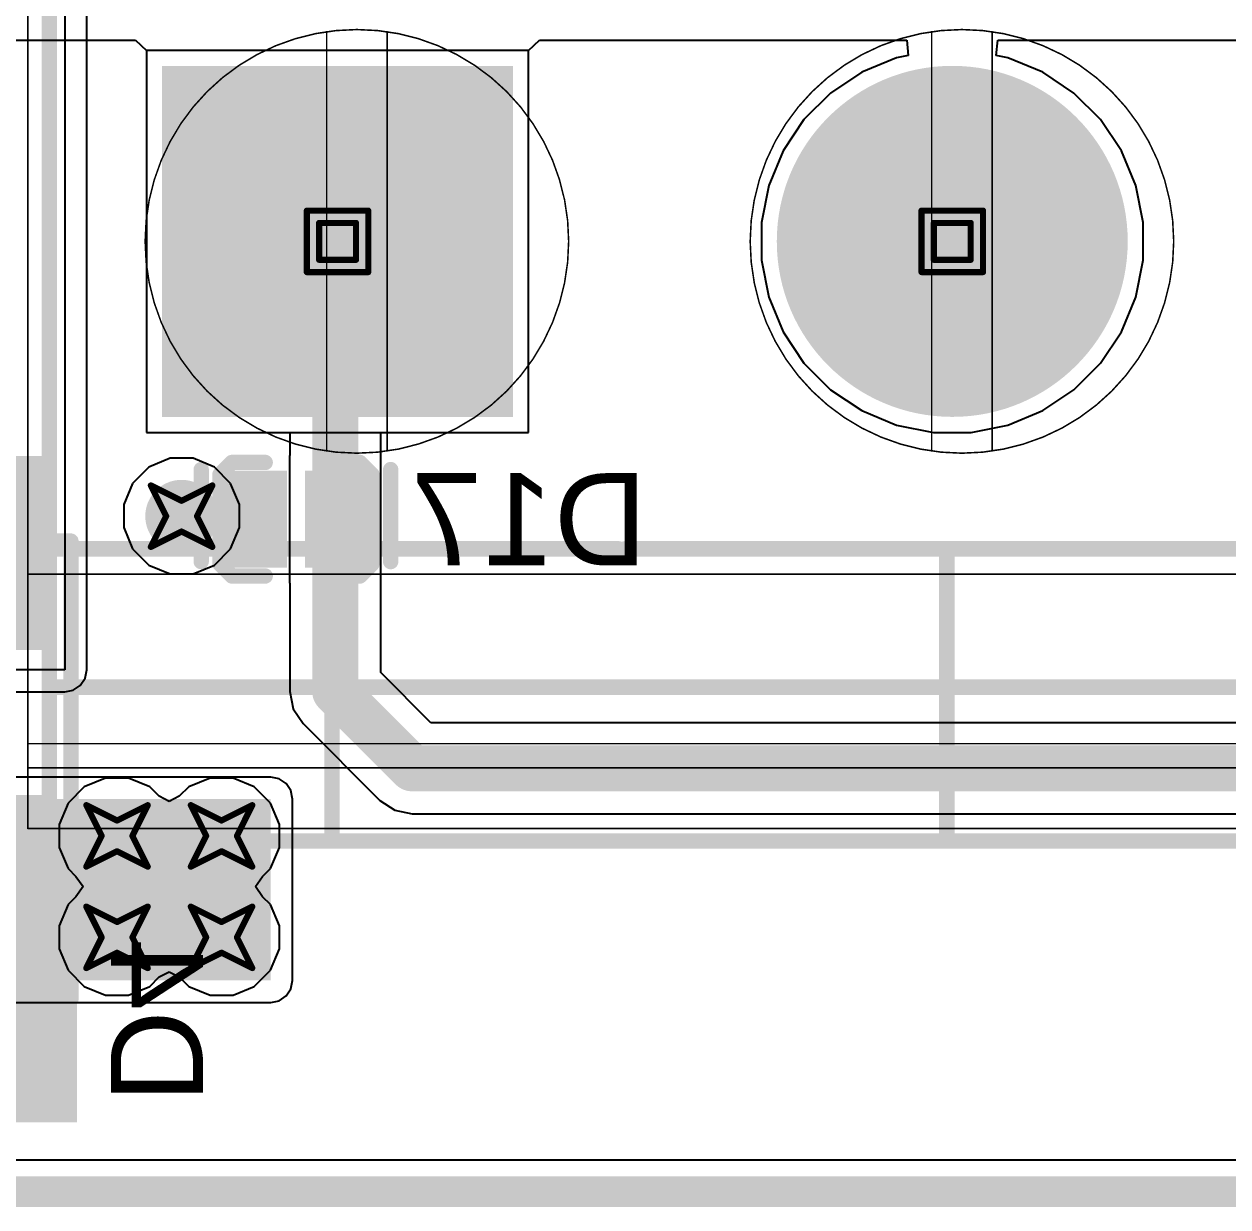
# Model space of a CAD drawing. Header units: inches. Extents: x -6 to 430, y 0 to 90.
# Drawn here: x 12.31 to 22.26, y -0.13 to 9.65 of the extents above; entities that cross this region are included whole.
import ezdxf

# ---------------------------------------------------------------- set-up
doc = ezdxf.new("R2010")
doc.units = ezdxf.units.IN
for name, color, linetype in [('Board_Outline', 56, 'Continuous'), ('Bottom Layer', 5, 'Continuous'), ('Bottom Overlay', 54, 'Continuous'), ('Bottom Paste', 16, 'Continuous'), ('Bottom Solder', 6, 'Continuous'), ('Drill Drawing', 1, 'Continuous'), ('Layer 1', 16, 'Continuous'), ('Layer 2', 76, 'Continuous'), ('Mechanical 1', 6, 'Continuous'), ('Multi-Layer', 9, 'Continuous'), ('Pad Holes', 156, 'Continuous'), ('Top Layer', 1, 'Continuous'), ('Top Overlay', 2, 'Continuous'), ('Top Solder', 216, 'Continuous'), ('Via Holes', 16, 'Continuous')]:
    doc.layers.add(name, color=color, linetype=linetype)
doc.styles.add('Arial', font='', dxfattribs={"height": 0.2})
doc.styles.get('Arial').set_extended_font_data('Arial')

msp = doc.modelspace()

# ---------------------------------------------------------------- hatches: boundary and pattern name
at = {"layer": 'Bottom Layer'}
for points in [[(13.5, 9.25), (16.3, 9.25), (16.3, 6.45), (13.5, 6.45)], [(12.3808, 5.975), (12.3808, 4.575), (10.9808, 4.575), (10.9808, 5.975)], [(14.0312, 5.9044), (14.4312, 5.9044), (14.4312, 5.2044), (14.0312, 5.2044)], [(14.6812, 5.9044), (15.0812, 5.9044), (15.0812, 5.2044), (14.6812, 5.2044)], [(10.995, 1.7444), (14.3478, 1.7444), (14.3478, 3.243), (10.995, 3.243)], [(12.3808, 3.175), (12.3808, 1.775), (10.9808, 1.775), (10.9808, 3.175)]]:
    msp.add_hatch(color=5, dxfattribs=at).paths.add_polyline_path(points)
h = msp.add_hatch(color=5, dxfattribs=at)
edge = h.paths.add_edge_path()
edge.add_arc((19.98, 7.85), 1.4, 0, 360)
h = msp.add_hatch(color=5, dxfattribs=at)
edge = h.paths.add_edge_path()
edge.add_arc((13.6112, 5.5798), 0.3, 0, 360)
h = msp.add_hatch(color=5, dxfattribs=at)
edge = h.paths.add_edge_path()
edge.add_arc((13.0778, 2.9382), 0.3, 0, 360)
h = msp.add_hatch(color=5, dxfattribs=at)
edge = h.paths.add_edge_path()
edge.add_arc((13.9414, 2.9382), 0.3, 0, 360)
h = msp.add_hatch(color=5, dxfattribs=at)
edge = h.paths.add_edge_path()
edge.add_arc((13.0778, 2.1), 0.3, 0, 360)
h = msp.add_hatch(color=5, dxfattribs=at)
edge = h.paths.add_edge_path()
edge.add_arc((13.9414, 2.1), 0.3, 0, 360)
at = {"layer": 'Bottom Overlay'}
for points in [[(12.7461, 1.5889), (12.7461, 3.2399), (12.4413, 3.2399), (12.4413, 1.5889)], [(12.7461, 0.5729), (12.7461, 1.7159), (10.6125, 1.7159), (10.6125, 0.5729)]]:
    msp.add_hatch(color=54, dxfattribs=at).paths.add_polyline_path(points)
at = {"layer": 'Bottom Paste'}
for points in [[(12.3808, 5.975), (12.3808, 4.575), (10.9808, 4.575), (10.9808, 5.975)], [(14.0312, 5.9044), (14.4312, 5.9044), (14.4312, 5.2044), (14.0312, 5.2044)], [(14.6812, 5.9044), (15.0812, 5.9044), (15.0812, 5.2044), (14.6812, 5.2044)], [(12.3808, 3.175), (12.3808, 1.775), (10.9808, 1.775), (10.9808, 3.175)]]:
    msp.add_hatch(color=16, dxfattribs=at).paths.add_polyline_path(points)
at = {"layer": 'Bottom Solder'}
for points in [[(13.45, 9.3), (16.35, 9.3), (16.35, 6.4), (13.45, 6.4)], [(12.4824, 6.0766), (12.4824, 4.4734), (10.8792, 4.4734), (10.8792, 6.0766)], [(13.9804, 5.9552), (14.482, 5.9552), (14.482, 5.1536), (13.9804, 5.1536)], [(14.6304, 5.9552), (15.132, 5.9552), (15.132, 5.1536), (14.6304, 5.1536)], [(12.4824, 3.2766), (12.4824, 1.6734), (10.8792, 1.6734), (10.8792, 3.2766)]]:
    msp.add_hatch(color=6, dxfattribs=at).paths.add_polyline_path(points)
h = msp.add_hatch(color=6, dxfattribs=at)
edge = h.paths.add_edge_path()
edge.add_arc((19.98, 7.85), 1.45, 0, 360)
at = {"layer": 'Layer 1'}
msp.add_hatch(color=16, dxfattribs=at).paths.add_polyline_path([(13.5, 9.25), (16.3, 9.25), (16.3, 6.45), (13.5, 6.45)])
h = msp.add_hatch(color=16, dxfattribs=at)
edge = h.paths.add_edge_path()
edge.add_arc((19.98, 7.85), 1.4, 0, 360)
h = msp.add_hatch(color=16, dxfattribs=at)
edge = h.paths.add_edge_path()
edge.add_arc((13.6112, 5.5798), 0.3, 0, 360)
h = msp.add_hatch(color=16, dxfattribs=at)
edge = h.paths.add_edge_path()
edge.add_arc((13.0778, 2.9382), 0.3, 0, 360)
h = msp.add_hatch(color=16, dxfattribs=at)
edge = h.paths.add_edge_path()
edge.add_arc((13.9414, 2.9382), 0.3, 0, 360)
h = msp.add_hatch(color=16, dxfattribs=at)
edge = h.paths.add_edge_path()
edge.add_arc((13.0778, 2.1), 0.3, 0, 360)
h = msp.add_hatch(color=16, dxfattribs=at)
edge = h.paths.add_edge_path()
edge.add_arc((13.9414, 2.1), 0.3, 0, 360)
at = {"layer": 'Layer 2'}
msp.add_hatch(color=76, dxfattribs=at).paths.add_polyline_path([(13.5, 9.25), (16.3, 9.25), (16.3, 6.45), (13.5, 6.45)])
h = msp.add_hatch(color=76, dxfattribs=at)
edge = h.paths.add_edge_path()
edge.add_arc((19.98, 7.85), 1.4, 0, 360)
h = msp.add_hatch(color=76, dxfattribs=at)
edge = h.paths.add_edge_path()
edge.add_arc((13.6112, 5.5798), 0.3, 0, 360)
h = msp.add_hatch(color=76, dxfattribs=at)
edge = h.paths.add_edge_path()
edge.add_arc((13.0778, 2.9382), 0.3, 0, 360)
h = msp.add_hatch(color=76, dxfattribs=at)
edge = h.paths.add_edge_path()
edge.add_arc((13.9414, 2.9382), 0.3, 0, 360)
h = msp.add_hatch(color=76, dxfattribs=at)
edge = h.paths.add_edge_path()
edge.add_arc((13.0778, 2.1), 0.3, 0, 360)
h = msp.add_hatch(color=76, dxfattribs=at)
edge = h.paths.add_edge_path()
edge.add_arc((13.9414, 2.1), 0.3, 0, 360)
at = {"layer": 'Multi-Layer'}
msp.add_hatch(color=9, dxfattribs=at).paths.add_polyline_path([(13.5, 9.25), (16.3, 9.25), (16.3, 6.45), (13.5, 6.45)])
h = msp.add_hatch(color=9, dxfattribs=at)
edge = h.paths.add_edge_path()
edge.add_arc((19.98, 7.85), 1.4, 0, 360)
at = {"layer": 'Pad Holes'}
h = msp.add_hatch(color=7, dxfattribs=at)
edge = h.paths.add_edge_path()
edge.add_arc((14.8625, 7.85), 0.75, 90, 270)
edge.add_line((14.8625, 7.1), (14.9375, 7.1))
edge.add_arc((14.9375, 7.85), 0.75, 270, 450)
edge.add_line((14.9375, 8.6), (14.8625, 8.6))
h = msp.add_hatch(color=7, dxfattribs=at)
edge = h.paths.add_edge_path()
edge.add_arc((19.9425, 7.85), 0.75, 90, 270)
edge.add_line((19.9425, 7.1), (20.0175, 7.1))
edge.add_arc((20.0175, 7.85), 0.75, 270, 450)
edge.add_line((20.0175, 8.6), (19.9425, 8.6))
at = {"layer": 'Top Layer'}
msp.add_hatch(color=1, dxfattribs=at).paths.add_polyline_path([(13.5, 9.25), (16.3, 9.25), (16.3, 6.45), (13.5, 6.45)])
h = msp.add_hatch(color=1, dxfattribs=at)
edge = h.paths.add_edge_path()
edge.add_arc((19.98, 7.85), 1.4, 0, 360)
h = msp.add_hatch(color=1, dxfattribs=at)
edge = h.paths.add_edge_path()
edge.add_arc((13.6112, 5.5798), 0.3, 0, 360)
h = msp.add_hatch(color=1, dxfattribs=at)
edge = h.paths.add_edge_path()
edge.add_arc((13.0778, 2.9382), 0.3, 0, 360)
h = msp.add_hatch(color=1, dxfattribs=at)
edge = h.paths.add_edge_path()
edge.add_arc((13.9414, 2.9382), 0.3, 0, 360)
h = msp.add_hatch(color=1, dxfattribs=at)
edge = h.paths.add_edge_path()
edge.add_arc((13.0778, 2.1), 0.3, 0, 360)
h = msp.add_hatch(color=1, dxfattribs=at)
edge = h.paths.add_edge_path()
edge.add_arc((13.9414, 2.1), 0.3, 0, 360)
at = {"layer": 'Top Solder'}
msp.add_hatch(color=216, dxfattribs=at).paths.add_polyline_path([(13.45, 9.3), (16.35, 9.3), (16.35, 6.4), (13.45, 6.4)])
h = msp.add_hatch(color=216, dxfattribs=at)
edge = h.paths.add_edge_path()
edge.add_arc((19.98, 7.85), 1.45, 0, 360)
at = {"layer": 'Via Holes'}
h = msp.add_hatch(color=7, dxfattribs=at)
edge = h.paths.add_edge_path()
edge.add_arc((13.6112, 5.5798), 0.15, 0, 360)
h = msp.add_hatch(color=7, dxfattribs=at)
edge = h.paths.add_edge_path()
edge.add_arc((13.0778, 2.9382), 0.15, 0, 360)
h = msp.add_hatch(color=7, dxfattribs=at)
edge = h.paths.add_edge_path()
edge.add_arc((13.9414, 2.9382), 0.15, 0, 360)
h = msp.add_hatch(color=7, dxfattribs=at)
edge = h.paths.add_edge_path()
edge.add_arc((13.0778, 2.1), 0.15, 0, 360)
h = msp.add_hatch(color=7, dxfattribs=at)
edge = h.paths.add_edge_path()
edge.add_arc((13.9414, 2.1), 0.15, 0, 360)

# ---------------------------------------------------------------- linework, layer by layer
at = {"layer": 'Board_Outline'}
msp.add_lwpolyline([(0, 0, 0.254, 0.254, 0), (45, 0, 0.254, 0.254, 0)], format="xyseb", dxfattribs=at)
at = {"layer": 'Bottom Layer'}
for p, q in [((12.646, 13.7332), (12.646, 6.799)), ((12.8273, 6.799), (12.8273, 13.7332)), ((16.4778, 9.4278), (13.3222, 9.4278)), ((13.3222, 9.4278), (13.3222, 6.2722)), ((16.4778, 6.2722), (16.4778, 9.4278)), ((12.646, 6.799), (12.646, 4.3098)), ((12.8273, 4.3098), (12.8273, 6.799)), ((13.3222, 6.2722), (14.5057, 6.2722)), ((14.5057, 6.2722), (14.5057, 6.0822)), ((15.2567, 6.0822), (15.2567, 6.2722)), ((15.2567, 6.2722), (16.4778, 6.2722)), ((14.5057, 6.0822), (14.5034, 6.0822)), ((14.5034, 6.0822), (14.5034, 5.0266)), ((15.259, 6.0822), (15.2567, 6.0822)), ((15.259, 5.0266), (15.259, 6.0822)), ((14.5034, 5.0266), (14.5057, 5.0266)), ((14.5057, 5.0266), (14.5057, 4.132)), ((15.2567, 4.2875), (15.2567, 5.0266)), ((15.2567, 5.0266), (15.259, 5.0266)), ((12.646, 4.3098), (8.7228, 4.3098)), ((12.8135, 4.2404), (12.8273, 4.3098)), ((15.6717, 3.8725), (15.2567, 4.2875)), ((12.7154, 4.1423), (12.7742, 4.1816)), ((12.7742, 4.1816), (12.8135, 4.2404)), ((9.2459, 4.1285), (12.646, 4.1285)), ((12.646, 4.1285), (12.7154, 4.1423)), ((14.5057, 4.132), (14.5343, 3.9883)), ((14.5343, 3.9883), (14.6157, 3.8665)), ((14.6157, 3.8665), (15.2507, 3.2315)), ((35.1187, 3.8725), (15.6717, 3.8725)), ((14.3478, 3.4243), (10.995, 3.4243)), ((14.4172, 3.4105), (14.3478, 3.4243)), ((14.476, 3.3712), (14.4172, 3.4105)), ((14.5153, 3.3124), (14.476, 3.3712)), ((14.5291, 3.243), (14.5153, 3.3124)), ((14.5291, 1.7444), (14.5291, 3.243)), ((15.2507, 3.2315), (15.3725, 3.1501)), ((15.3725, 3.1501), (15.5162, 3.1215)), ((15.5162, 3.1215), (32.3894, 3.1215)), ((14.5153, 1.675), (14.5291, 1.7444)), ((14.4172, 1.5769), (14.476, 1.6162)), ((14.476, 1.6162), (14.5153, 1.675)), ((10.995, 1.5631), (14.3478, 1.5631)), ((14.3478, 1.5631), (14.4172, 1.5769)), ((44.741, 0.259), (0.259, 0.259))]:
    msp.add_line(p, q, dxfattribs=at)
for points in [[(14.8812, 5.5544, 0.381, 0.381, 0), (14.8812, 7.85, 0.381, 0.381, 0)], [(14.8812, 4.132, 0.381, 0.381, 0), (14.8812, 5.5544, 0.381, 0.381, 0)], [(14.8812, 4.132, 0.381, 0.381, 0), (15.5162, 3.497, 0.381, 0.381, 0)], [(15.5162, 3.497, 0.381, 0.381, 0), (35.6711, 3.497, 0.381, 0.381, 0)]]:
    msp.add_lwpolyline(points, format="xyseb", dxfattribs=at)
for points in [[(14.7859, 7.85, 0.1905, 0.1905, 1), (14.9764, 7.85, 0.1905, 0.1905, 1)], [(14.7859, 5.5544, 0.1905, 0.1905, 1), (14.9764, 5.5544, 0.1905, 0.1905, 1)], [(14.7859, 5.5544, 0.1905, 0.1905, 1), (14.9764, 5.5544, 0.1905, 0.1905, 1)], [(14.7859, 4.132, 0.1905, 0.1905, 1), (14.9764, 4.132, 0.1905, 0.1905, 1)], [(14.7859, 4.132, 0.1905, 0.1905, 1), (14.9764, 4.132, 0.1905, 0.1905, 1)], [(15.4209, 3.497, 0.1905, 0.1905, 1), (15.6114, 3.497, 0.1905, 0.1905, 1)], [(15.4209, 3.497, 0.1905, 0.1905, 1), (15.6114, 3.497, 0.1905, 0.1905, 1)]]:
    msp.add_lwpolyline(points, format="xyseb", close=True, dxfattribs=at)
at = {"layer": 'Bottom Overlay'}
for points in [[(13.9279, 5.9235, 0.127, 0.127, 0), (14.0279, 6.0236, 0.127, 0.127, 0)], [(14.0279, 6.0236, 0.127, 0.127, 0), (14.3022, 6.0236, 0.127, 0.127, 0)], [(14.8102, 6.0236, 0.127, 0.127, 0), (15.0845, 6.0236, 0.127, 0.127, 0)], [(15.0845, 6.0236, 0.127, 0.127, 0), (15.1846, 5.9235, 0.127, 0.127, 0)], [(13.7733, 5.2044, 0.127, 0.127, 0), (13.7733, 5.9644, 0.127, 0.127, 0)], [(13.9279, 5.1853, 0.127, 0.127, 0), (13.9279, 5.9235, 0.127, 0.127, 0)], [(15.1846, 5.1853, 0.127, 0.127, 0), (15.1846, 5.9235, 0.127, 0.127, 0)], [(15.3392, 5.2044, 0.127, 0.127, 0), (15.3392, 5.9644, 0.127, 0.127, 0)], [(12.4936, 5.3736, 0.127, 0.127, 0), (12.6968, 5.3736, 0.127, 0.127, 0)], [(12.6968, 1.589, 0.127, 0.127, 0), (12.6968, 5.3736, 0.127, 0.127, 0)], [(13.9279, 5.1853, 0.127, 0.127, 0), (14.0279, 5.0852, 0.127, 0.127, 0)], [(15.0845, 5.0852, 0.127, 0.127, 0), (15.1846, 5.1853, 0.127, 0.127, 0)], [(14.0279, 5.0852, 0.127, 0.127, 0), (14.0579, 5.0852, 0.127, 0.127, 0)], [(14.0579, 5.0852, 0.127, 0.127, 0), (14.3022, 5.0852, 0.127, 0.127, 0)], [(14.8102, 5.0852, 0.127, 0.127, 0), (15.0546, 5.0852, 0.127, 0.127, 0)], [(15.0546, 5.0852, 0.127, 0.127, 0), (15.0845, 5.0852, 0.127, 0.127, 0)]]:
    msp.add_lwpolyline(points, format="xyseb", dxfattribs=at)
for points in [[(13.9961, 6.0236, 0.0635, 0.0635, 1), (14.0596, 6.0236, 0.0635, 0.0635, 1)], [(13.9961, 6.0236, 0.0635, 0.0635, 1), (14.0596, 6.0236, 0.0635, 0.0635, 1)], [(14.2705, 6.0236, 0.0635, 0.0635, 1), (14.334, 6.0236, 0.0635, 0.0635, 1)], [(14.7785, 6.0236, 0.0635, 0.0635, 1), (14.842, 6.0236, 0.0635, 0.0635, 1)], [(15.0528, 6.0236, 0.0635, 0.0635, 1), (15.1163, 6.0236, 0.0635, 0.0635, 1)], [(15.0528, 6.0236, 0.0635, 0.0635, 1), (15.1163, 6.0236, 0.0635, 0.0635, 1)], [(13.7415, 5.9644, 0.0635, 0.0635, 1), (13.805, 5.9644, 0.0635, 0.0635, 1)], [(13.8961, 5.9235, 0.0635, 0.0635, 1), (13.9596, 5.9235, 0.0635, 0.0635, 1)], [(13.8961, 5.9235, 0.0635, 0.0635, 1), (13.9596, 5.9235, 0.0635, 0.0635, 1)], [(15.1528, 5.9235, 0.0635, 0.0635, 1), (15.2163, 5.9235, 0.0635, 0.0635, 1)], [(15.1528, 5.9235, 0.0635, 0.0635, 1), (15.2163, 5.9235, 0.0635, 0.0635, 1)], [(15.3074, 5.9644, 0.0635, 0.0635, 1), (15.3709, 5.9644, 0.0635, 0.0635, 1)], [(12.4618, 5.3736, 0.0635, 0.0635, 1), (12.5253, 5.3736, 0.0635, 0.0635, 1)], [(12.665, 5.3736, 0.0635, 0.0635, 1), (12.7285, 5.3736, 0.0635, 0.0635, 1)], [(12.665, 5.3736, 0.0635, 0.0635, 1), (12.7285, 5.3736, 0.0635, 0.0635, 1)], [(13.7415, 5.2044, 0.0635, 0.0635, 1), (13.805, 5.2044, 0.0635, 0.0635, 1)], [(13.8961, 5.1853, 0.0635, 0.0635, 1), (13.9596, 5.1853, 0.0635, 0.0635, 1)], [(13.8961, 5.1853, 0.0635, 0.0635, 1), (13.9596, 5.1853, 0.0635, 0.0635, 1)], [(15.1528, 5.1853, 0.0635, 0.0635, 1), (15.2163, 5.1853, 0.0635, 0.0635, 1)], [(15.1528, 5.1853, 0.0635, 0.0635, 1), (15.2163, 5.1853, 0.0635, 0.0635, 1)], [(15.3074, 5.2044, 0.0635, 0.0635, 1), (15.3709, 5.2044, 0.0635, 0.0635, 1)], [(13.9961, 5.0852, 0.0635, 0.0635, 1), (14.0596, 5.0852, 0.0635, 0.0635, 1)], [(13.9961, 5.0852, 0.0635, 0.0635, 1), (14.0596, 5.0852, 0.0635, 0.0635, 1)], [(14.0261, 5.0852, 0.0635, 0.0635, 1), (14.0896, 5.0852, 0.0635, 0.0635, 1)], [(14.0261, 5.0852, 0.0635, 0.0635, 1), (14.0896, 5.0852, 0.0635, 0.0635, 1)], [(14.2705, 5.0852, 0.0635, 0.0635, 1), (14.334, 5.0852, 0.0635, 0.0635, 1)], [(14.7785, 5.0852, 0.0635, 0.0635, 1), (14.842, 5.0852, 0.0635, 0.0635, 1)], [(15.0228, 5.0852, 0.0635, 0.0635, 1), (15.0863, 5.0852, 0.0635, 0.0635, 1)], [(15.0228, 5.0852, 0.0635, 0.0635, 1), (15.0863, 5.0852, 0.0635, 0.0635, 1)], [(15.0528, 5.0852, 0.0635, 0.0635, 1), (15.1163, 5.0852, 0.0635, 0.0635, 1)], [(15.0528, 5.0852, 0.0635, 0.0635, 1), (15.1163, 5.0852, 0.0635, 0.0635, 1)], [(12.665, 1.589, 0.0635, 0.0635, 1), (12.7285, 1.589, 0.0635, 0.0635, 1)]]:
    msp.add_lwpolyline(points, format="xyseb", close=True, dxfattribs=at)
at = {"layer": 'Drill Drawing'}
for points in [[(14.646, 8.104, 0.0508, 0.0508, 0), (15.154, 8.104, 0.0508, 0.0508, 0)], [(14.646, 7.596, 0.0508, 0.0508, 0), (14.646, 8.104, 0.0508, 0.0508, 0)], [(15.154, 7.596, 0.0508, 0.0508, 0), (15.154, 8.104, 0.0508, 0.0508, 0)], [(19.726, 8.104, 0.0508, 0.0508, 0), (20.234, 8.104, 0.0508, 0.0508, 0)], [(19.726, 7.596, 0.0508, 0.0508, 0), (19.726, 8.104, 0.0508, 0.0508, 0)], [(20.234, 7.596, 0.0508, 0.0508, 0), (20.234, 8.104, 0.0508, 0.0508, 0)], [(14.7476, 8.0024, 0.0508, 0.0508, 0), (15.0524, 8.0024, 0.0508, 0.0508, 0)], [(14.7476, 7.6976, 0.0508, 0.0508, 0), (14.7476, 8.0024, 0.0508, 0.0508, 0)], [(15.0524, 7.6976, 0.0508, 0.0508, 0), (15.0524, 8.0024, 0.0508, 0.0508, 0)], [(19.8276, 8.0024, 0.0508, 0.0508, 0), (20.1324, 8.0024, 0.0508, 0.0508, 0)], [(19.8276, 7.6976, 0.0508, 0.0508, 0), (19.8276, 8.0024, 0.0508, 0.0508, 0)], [(20.1324, 7.6976, 0.0508, 0.0508, 0), (20.1324, 8.0024, 0.0508, 0.0508, 0)], [(14.7476, 7.6976, 0.0508, 0.0508, 0), (15.0524, 7.6976, 0.0508, 0.0508, 0)], [(19.8276, 7.6976, 0.0508, 0.0508, 0), (20.1324, 7.6976, 0.0508, 0.0508, 0)], [(14.646, 7.596, 0.0508, 0.0508, 0), (15.154, 7.596, 0.0508, 0.0508, 0)], [(19.726, 7.596, 0.0508, 0.0508, 0), (20.234, 7.596, 0.0508, 0.0508, 0)], [(13.3572, 5.8338, 0.0508, 0.0508, 0), (13.6112, 5.7068, 0.0508, 0.0508, 0)], [(13.3572, 5.8338, 0.0508, 0.0508, 0), (13.4842, 5.5798, 0.0508, 0.0508, 0)], [(13.6112, 5.7068, 0.0508, 0.0508, 0), (13.8652, 5.8338, 0.0508, 0.0508, 0)], [(13.7382, 5.5798, 0.0508, 0.0508, 0), (13.8652, 5.8338, 0.0508, 0.0508, 0)], [(13.3572, 5.3258, 0.0508, 0.0508, 0), (13.4842, 5.5798, 0.0508, 0.0508, 0)], [(13.7382, 5.5798, 0.0508, 0.0508, 0), (13.8652, 5.3258, 0.0508, 0.0508, 0)], [(13.3572, 5.3258, 0.0508, 0.0508, 0), (13.6112, 5.4528, 0.0508, 0.0508, 0)], [(13.6112, 5.4528, 0.0508, 0.0508, 0), (13.8652, 5.3258, 0.0508, 0.0508, 0)], [(12.8238, 3.1922, 0.0508, 0.0508, 0), (13.0778, 3.0652, 0.0508, 0.0508, 0)], [(12.8238, 3.1922, 0.0508, 0.0508, 0), (12.9508, 2.9382, 0.0508, 0.0508, 0)], [(13.0778, 3.0652, 0.0508, 0.0508, 0), (13.3318, 3.1922, 0.0508, 0.0508, 0)], [(13.2048, 2.9382, 0.0508, 0.0508, 0), (13.3318, 3.1922, 0.0508, 0.0508, 0)], [(13.6874, 3.1922, 0.0508, 0.0508, 0), (13.9414, 3.0652, 0.0508, 0.0508, 0)], [(13.6874, 3.1922, 0.0508, 0.0508, 0), (13.8144, 2.9382, 0.0508, 0.0508, 0)], [(13.9414, 3.0652, 0.0508, 0.0508, 0), (14.1954, 3.1922, 0.0508, 0.0508, 0)], [(14.0684, 2.9382, 0.0508, 0.0508, 0), (14.1954, 3.1922, 0.0508, 0.0508, 0)], [(12.8238, 2.6842, 0.0508, 0.0508, 0), (12.9508, 2.9382, 0.0508, 0.0508, 0)], [(13.2048, 2.9382, 0.0508, 0.0508, 0), (13.3318, 2.6842, 0.0508, 0.0508, 0)], [(13.6874, 2.6842, 0.0508, 0.0508, 0), (13.8144, 2.9382, 0.0508, 0.0508, 0)], [(14.0684, 2.9382, 0.0508, 0.0508, 0), (14.1954, 2.6842, 0.0508, 0.0508, 0)], [(12.8238, 2.6842, 0.0508, 0.0508, 0), (13.0778, 2.8112, 0.0508, 0.0508, 0)], [(13.0778, 2.8112, 0.0508, 0.0508, 0), (13.3318, 2.6842, 0.0508, 0.0508, 0)], [(13.6874, 2.6842, 0.0508, 0.0508, 0), (13.9414, 2.8112, 0.0508, 0.0508, 0)], [(13.9414, 2.8112, 0.0508, 0.0508, 0), (14.1954, 2.6842, 0.0508, 0.0508, 0)], [(12.8238, 2.354, 0.0508, 0.0508, 0), (13.0778, 2.227, 0.0508, 0.0508, 0)], [(12.8238, 2.354, 0.0508, 0.0508, 0), (12.9508, 2.1, 0.0508, 0.0508, 0)], [(13.0778, 2.227, 0.0508, 0.0508, 0), (13.3318, 2.354, 0.0508, 0.0508, 0)], [(13.2048, 2.1, 0.0508, 0.0508, 0), (13.3318, 2.354, 0.0508, 0.0508, 0)], [(13.6874, 2.354, 0.0508, 0.0508, 0), (13.9414, 2.227, 0.0508, 0.0508, 0)], [(13.6874, 2.354, 0.0508, 0.0508, 0), (13.8144, 2.1, 0.0508, 0.0508, 0)], [(13.9414, 2.227, 0.0508, 0.0508, 0), (14.1954, 2.354, 0.0508, 0.0508, 0)], [(14.0684, 2.1, 0.0508, 0.0508, 0), (14.1954, 2.354, 0.0508, 0.0508, 0)], [(12.8238, 1.846, 0.0508, 0.0508, 0), (12.9508, 2.1, 0.0508, 0.0508, 0)], [(13.2048, 2.1, 0.0508, 0.0508, 0), (13.3318, 1.846, 0.0508, 0.0508, 0)], [(13.6874, 1.846, 0.0508, 0.0508, 0), (13.8144, 2.1, 0.0508, 0.0508, 0)], [(14.0684, 2.1, 0.0508, 0.0508, 0), (14.1954, 1.846, 0.0508, 0.0508, 0)], [(12.8238, 1.846, 0.0508, 0.0508, 0), (13.0778, 1.973, 0.0508, 0.0508, 0)], [(13.0778, 1.973, 0.0508, 0.0508, 0), (13.3318, 1.846, 0.0508, 0.0508, 0)], [(13.6874, 1.846, 0.0508, 0.0508, 0), (13.9414, 1.973, 0.0508, 0.0508, 0)], [(13.9414, 1.973, 0.0508, 0.0508, 0), (14.1954, 1.846, 0.0508, 0.0508, 0)]]:
    msp.add_lwpolyline(points, format="xyseb", dxfattribs=at)
for points in [[(14.6333, 8.104, 0.0254, 0.0254, 1), (14.6587, 8.104, 0.0254, 0.0254, 1)], [(14.6333, 8.104, 0.0254, 0.0254, 1), (14.6587, 8.104, 0.0254, 0.0254, 1)], [(15.1413, 8.104, 0.0254, 0.0254, 1), (15.1667, 8.104, 0.0254, 0.0254, 1)], [(15.1413, 8.104, 0.0254, 0.0254, 1), (15.1667, 8.104, 0.0254, 0.0254, 1)], [(19.7133, 8.104, 0.0254, 0.0254, 1), (19.7387, 8.104, 0.0254, 0.0254, 1)], [(19.7133, 8.104, 0.0254, 0.0254, 1), (19.7387, 8.104, 0.0254, 0.0254, 1)], [(20.2213, 8.104, 0.0254, 0.0254, 1), (20.2467, 8.104, 0.0254, 0.0254, 1)], [(20.2213, 8.104, 0.0254, 0.0254, 1), (20.2467, 8.104, 0.0254, 0.0254, 1)], [(14.7349, 8.0024, 0.0254, 0.0254, 1), (14.7603, 8.0024, 0.0254, 0.0254, 1)], [(14.7349, 8.0024, 0.0254, 0.0254, 1), (14.7603, 8.0024, 0.0254, 0.0254, 1)], [(15.0397, 8.0024, 0.0254, 0.0254, 1), (15.0651, 8.0024, 0.0254, 0.0254, 1)], [(15.0397, 8.0024, 0.0254, 0.0254, 1), (15.0651, 8.0024, 0.0254, 0.0254, 1)], [(19.8149, 8.0024, 0.0254, 0.0254, 1), (19.8403, 8.0024, 0.0254, 0.0254, 1)], [(19.8149, 8.0024, 0.0254, 0.0254, 1), (19.8403, 8.0024, 0.0254, 0.0254, 1)], [(20.1197, 8.0024, 0.0254, 0.0254, 1), (20.1451, 8.0024, 0.0254, 0.0254, 1)], [(20.1197, 8.0024, 0.0254, 0.0254, 1), (20.1451, 8.0024, 0.0254, 0.0254, 1)], [(14.7349, 7.6976, 0.0254, 0.0254, 1), (14.7603, 7.6976, 0.0254, 0.0254, 1)], [(14.7349, 7.6976, 0.0254, 0.0254, 1), (14.7603, 7.6976, 0.0254, 0.0254, 1)], [(15.0397, 7.6976, 0.0254, 0.0254, 1), (15.0651, 7.6976, 0.0254, 0.0254, 1)], [(15.0397, 7.6976, 0.0254, 0.0254, 1), (15.0651, 7.6976, 0.0254, 0.0254, 1)], [(19.8149, 7.6976, 0.0254, 0.0254, 1), (19.8403, 7.6976, 0.0254, 0.0254, 1)], [(19.8149, 7.6976, 0.0254, 0.0254, 1), (19.8403, 7.6976, 0.0254, 0.0254, 1)], [(20.1197, 7.6976, 0.0254, 0.0254, 1), (20.1451, 7.6976, 0.0254, 0.0254, 1)], [(20.1197, 7.6976, 0.0254, 0.0254, 1), (20.1451, 7.6976, 0.0254, 0.0254, 1)], [(14.6333, 7.596, 0.0254, 0.0254, 1), (14.6587, 7.596, 0.0254, 0.0254, 1)], [(14.6333, 7.596, 0.0254, 0.0254, 1), (14.6587, 7.596, 0.0254, 0.0254, 1)], [(15.1413, 7.596, 0.0254, 0.0254, 1), (15.1667, 7.596, 0.0254, 0.0254, 1)], [(15.1413, 7.596, 0.0254, 0.0254, 1), (15.1667, 7.596, 0.0254, 0.0254, 1)], [(19.7133, 7.596, 0.0254, 0.0254, 1), (19.7387, 7.596, 0.0254, 0.0254, 1)], [(19.7133, 7.596, 0.0254, 0.0254, 1), (19.7387, 7.596, 0.0254, 0.0254, 1)], [(20.2213, 7.596, 0.0254, 0.0254, 1), (20.2467, 7.596, 0.0254, 0.0254, 1)], [(20.2213, 7.596, 0.0254, 0.0254, 1), (20.2467, 7.596, 0.0254, 0.0254, 1)], [(13.3445, 5.8338, 0.0254, 0.0254, 1), (13.3699, 5.8338, 0.0254, 0.0254, 1)], [(13.3445, 5.8338, 0.0254, 0.0254, 1), (13.3699, 5.8338, 0.0254, 0.0254, 1)], [(13.8525, 5.8338, 0.0254, 0.0254, 1), (13.8779, 5.8338, 0.0254, 0.0254, 1)], [(13.8525, 5.8338, 0.0254, 0.0254, 1), (13.8779, 5.8338, 0.0254, 0.0254, 1)], [(13.5985, 5.7068, 0.0254, 0.0254, 1), (13.6239, 5.7068, 0.0254, 0.0254, 1)], [(13.5985, 5.7068, 0.0254, 0.0254, 1), (13.6239, 5.7068, 0.0254, 0.0254, 1)], [(13.4715, 5.5798, 0.0254, 0.0254, 1), (13.4969, 5.5798, 0.0254, 0.0254, 1)], [(13.4715, 5.5798, 0.0254, 0.0254, 1), (13.4969, 5.5798, 0.0254, 0.0254, 1)], [(13.7255, 5.5798, 0.0254, 0.0254, 1), (13.7509, 5.5798, 0.0254, 0.0254, 1)], [(13.7255, 5.5798, 0.0254, 0.0254, 1), (13.7509, 5.5798, 0.0254, 0.0254, 1)], [(13.5985, 5.4528, 0.0254, 0.0254, 1), (13.6239, 5.4528, 0.0254, 0.0254, 1)], [(13.5985, 5.4528, 0.0254, 0.0254, 1), (13.6239, 5.4528, 0.0254, 0.0254, 1)], [(13.3445, 5.3258, 0.0254, 0.0254, 1), (13.3699, 5.3258, 0.0254, 0.0254, 1)], [(13.3445, 5.3258, 0.0254, 0.0254, 1), (13.3699, 5.3258, 0.0254, 0.0254, 1)], [(13.8525, 5.3258, 0.0254, 0.0254, 1), (13.8779, 5.3258, 0.0254, 0.0254, 1)], [(13.8525, 5.3258, 0.0254, 0.0254, 1), (13.8779, 5.3258, 0.0254, 0.0254, 1)], [(12.8111, 3.1922, 0.0254, 0.0254, 1), (12.8365, 3.1922, 0.0254, 0.0254, 1)], [(12.8111, 3.1922, 0.0254, 0.0254, 1), (12.8365, 3.1922, 0.0254, 0.0254, 1)], [(13.3191, 3.1922, 0.0254, 0.0254, 1), (13.3445, 3.1922, 0.0254, 0.0254, 1)], [(13.3191, 3.1922, 0.0254, 0.0254, 1), (13.3445, 3.1922, 0.0254, 0.0254, 1)], [(13.6747, 3.1922, 0.0254, 0.0254, 1), (13.7001, 3.1922, 0.0254, 0.0254, 1)], [(13.6747, 3.1922, 0.0254, 0.0254, 1), (13.7001, 3.1922, 0.0254, 0.0254, 1)], [(14.1827, 3.1922, 0.0254, 0.0254, 1), (14.2081, 3.1922, 0.0254, 0.0254, 1)], [(14.1827, 3.1922, 0.0254, 0.0254, 1), (14.2081, 3.1922, 0.0254, 0.0254, 1)], [(13.0651, 3.0652, 0.0254, 0.0254, 1), (13.0905, 3.0652, 0.0254, 0.0254, 1)], [(13.0651, 3.0652, 0.0254, 0.0254, 1), (13.0905, 3.0652, 0.0254, 0.0254, 1)], [(13.9287, 3.0652, 0.0254, 0.0254, 1), (13.9541, 3.0652, 0.0254, 0.0254, 1)], [(13.9287, 3.0652, 0.0254, 0.0254, 1), (13.9541, 3.0652, 0.0254, 0.0254, 1)], [(12.9381, 2.9382, 0.0254, 0.0254, 1), (12.9635, 2.9382, 0.0254, 0.0254, 1)], [(12.9381, 2.9382, 0.0254, 0.0254, 1), (12.9635, 2.9382, 0.0254, 0.0254, 1)], [(13.1921, 2.9382, 0.0254, 0.0254, 1), (13.2175, 2.9382, 0.0254, 0.0254, 1)], [(13.1921, 2.9382, 0.0254, 0.0254, 1), (13.2175, 2.9382, 0.0254, 0.0254, 1)], [(13.8017, 2.9382, 0.0254, 0.0254, 1), (13.8271, 2.9382, 0.0254, 0.0254, 1)], [(13.8017, 2.9382, 0.0254, 0.0254, 1), (13.8271, 2.9382, 0.0254, 0.0254, 1)], [(14.0557, 2.9382, 0.0254, 0.0254, 1), (14.0811, 2.9382, 0.0254, 0.0254, 1)], [(14.0557, 2.9382, 0.0254, 0.0254, 1), (14.0811, 2.9382, 0.0254, 0.0254, 1)], [(13.0651, 2.8112, 0.0254, 0.0254, 1), (13.0905, 2.8112, 0.0254, 0.0254, 1)], [(13.0651, 2.8112, 0.0254, 0.0254, 1), (13.0905, 2.8112, 0.0254, 0.0254, 1)], [(13.9287, 2.8112, 0.0254, 0.0254, 1), (13.9541, 2.8112, 0.0254, 0.0254, 1)], [(13.9287, 2.8112, 0.0254, 0.0254, 1), (13.9541, 2.8112, 0.0254, 0.0254, 1)], [(12.8111, 2.6842, 0.0254, 0.0254, 1), (12.8365, 2.6842, 0.0254, 0.0254, 1)], [(12.8111, 2.6842, 0.0254, 0.0254, 1), (12.8365, 2.6842, 0.0254, 0.0254, 1)], [(13.3191, 2.6842, 0.0254, 0.0254, 1), (13.3445, 2.6842, 0.0254, 0.0254, 1)], [(13.3191, 2.6842, 0.0254, 0.0254, 1), (13.3445, 2.6842, 0.0254, 0.0254, 1)], [(13.6747, 2.6842, 0.0254, 0.0254, 1), (13.7001, 2.6842, 0.0254, 0.0254, 1)], [(13.6747, 2.6842, 0.0254, 0.0254, 1), (13.7001, 2.6842, 0.0254, 0.0254, 1)], [(14.1827, 2.6842, 0.0254, 0.0254, 1), (14.2081, 2.6842, 0.0254, 0.0254, 1)], [(14.1827, 2.6842, 0.0254, 0.0254, 1), (14.2081, 2.6842, 0.0254, 0.0254, 1)], [(12.8111, 2.354, 0.0254, 0.0254, 1), (12.8365, 2.354, 0.0254, 0.0254, 1)], [(12.8111, 2.354, 0.0254, 0.0254, 1), (12.8365, 2.354, 0.0254, 0.0254, 1)], [(13.3191, 2.354, 0.0254, 0.0254, 1), (13.3445, 2.354, 0.0254, 0.0254, 1)], [(13.3191, 2.354, 0.0254, 0.0254, 1), (13.3445, 2.354, 0.0254, 0.0254, 1)], [(13.6747, 2.354, 0.0254, 0.0254, 1), (13.7001, 2.354, 0.0254, 0.0254, 1)], [(13.6747, 2.354, 0.0254, 0.0254, 1), (13.7001, 2.354, 0.0254, 0.0254, 1)], [(14.1827, 2.354, 0.0254, 0.0254, 1), (14.2081, 2.354, 0.0254, 0.0254, 1)], [(14.1827, 2.354, 0.0254, 0.0254, 1), (14.2081, 2.354, 0.0254, 0.0254, 1)], [(13.0651, 2.227, 0.0254, 0.0254, 1), (13.0905, 2.227, 0.0254, 0.0254, 1)], [(13.0651, 2.227, 0.0254, 0.0254, 1), (13.0905, 2.227, 0.0254, 0.0254, 1)], [(13.9287, 2.227, 0.0254, 0.0254, 1), (13.9541, 2.227, 0.0254, 0.0254, 1)], [(13.9287, 2.227, 0.0254, 0.0254, 1), (13.9541, 2.227, 0.0254, 0.0254, 1)], [(12.9381, 2.1, 0.0254, 0.0254, 1), (12.9635, 2.1, 0.0254, 0.0254, 1)], [(12.9381, 2.1, 0.0254, 0.0254, 1), (12.9635, 2.1, 0.0254, 0.0254, 1)], [(13.1921, 2.1, 0.0254, 0.0254, 1), (13.2175, 2.1, 0.0254, 0.0254, 1)], [(13.1921, 2.1, 0.0254, 0.0254, 1), (13.2175, 2.1, 0.0254, 0.0254, 1)], [(13.8017, 2.1, 0.0254, 0.0254, 1), (13.8271, 2.1, 0.0254, 0.0254, 1)], [(13.8017, 2.1, 0.0254, 0.0254, 1), (13.8271, 2.1, 0.0254, 0.0254, 1)], [(14.0557, 2.1, 0.0254, 0.0254, 1), (14.0811, 2.1, 0.0254, 0.0254, 1)], [(14.0557, 2.1, 0.0254, 0.0254, 1), (14.0811, 2.1, 0.0254, 0.0254, 1)], [(13.0651, 1.973, 0.0254, 0.0254, 1), (13.0905, 1.973, 0.0254, 0.0254, 1)], [(13.0651, 1.973, 0.0254, 0.0254, 1), (13.0905, 1.973, 0.0254, 0.0254, 1)], [(13.9287, 1.973, 0.0254, 0.0254, 1), (13.9541, 1.973, 0.0254, 0.0254, 1)], [(13.9287, 1.973, 0.0254, 0.0254, 1), (13.9541, 1.973, 0.0254, 0.0254, 1)], [(12.8111, 1.846, 0.0254, 0.0254, 1), (12.8365, 1.846, 0.0254, 0.0254, 1)], [(12.8111, 1.846, 0.0254, 0.0254, 1), (12.8365, 1.846, 0.0254, 0.0254, 1)], [(13.3191, 1.846, 0.0254, 0.0254, 1), (13.3445, 1.846, 0.0254, 0.0254, 1)], [(13.3191, 1.846, 0.0254, 0.0254, 1), (13.3445, 1.846, 0.0254, 0.0254, 1)], [(13.6747, 1.846, 0.0254, 0.0254, 1), (13.7001, 1.846, 0.0254, 0.0254, 1)], [(13.6747, 1.846, 0.0254, 0.0254, 1), (13.7001, 1.846, 0.0254, 0.0254, 1)], [(14.1827, 1.846, 0.0254, 0.0254, 1), (14.2081, 1.846, 0.0254, 0.0254, 1)], [(14.1827, 1.846, 0.0254, 0.0254, 1), (14.2081, 1.846, 0.0254, 0.0254, 1)]]:
    msp.add_lwpolyline(points, format="xyseb", close=True, dxfattribs=at)
at = {"layer": 'Layer 1'}
for p, q in [((16.4778, 9.4278), (13.3222, 9.4278)), ((13.3222, 9.4278), (13.3222, 6.2722)), ((16.4778, 6.2722), (16.4778, 9.4278)), ((13.3222, 6.2722), (16.4778, 6.2722)), ((12.9828, 3.416), (12.8071, 3.3433)), ((13.1728, 3.416), (12.9828, 3.416)), ((13.3485, 3.3433), (13.1728, 3.416)), ((13.8464, 3.416), (13.6707, 3.3433)), ((14.0364, 3.416), (13.8464, 3.416)), ((14.2121, 3.3433), (14.0364, 3.416)), ((12.8071, 3.3433), (12.6727, 3.2089)), ((13.4266, 3.2651), (13.3485, 3.3433)), ((13.6707, 3.3433), (13.5926, 3.2651)), ((14.3465, 3.2089), (14.2121, 3.3433)), ((12.6727, 3.2089), (12.6, 3.0332)), ((13.5096, 3.2226), (13.4266, 3.2651)), ((13.5926, 3.2651), (13.5096, 3.2226)), ((14.4192, 3.0332), (14.3465, 3.2089)), ((12.6, 3.0332), (12.6, 2.8432)), ((14.4192, 2.8432), (14.4192, 3.0332)), ((12.6, 2.8432), (12.6727, 2.6675)), ((14.3465, 2.6675), (14.4192, 2.8432)), ((12.6727, 2.6675), (12.7382, 2.6021)), ((12.7382, 2.6021), (12.7972, 2.5191)), ((14.222, 2.5191), (14.281, 2.6021)), ((14.281, 2.6021), (14.3465, 2.6675)), ((12.7972, 2.5191), (12.7382, 2.4361)), ((14.281, 2.4361), (14.222, 2.5191)), ((12.7382, 2.4361), (12.6727, 2.3707)), ((14.3465, 2.3707), (14.281, 2.4361)), ((12.6727, 2.3707), (12.6, 2.195)), ((14.4192, 2.195), (14.3465, 2.3707)), ((12.6, 2.195), (12.6, 2.005)), ((14.4192, 2.005), (14.4192, 2.195)), ((12.6, 2.005), (12.6727, 1.8293)), ((14.3465, 1.8293), (14.4192, 2.005)), ((12.6727, 1.8293), (12.8071, 1.6949)), ((13.4266, 1.7731), (13.5096, 1.8156)), ((13.5096, 1.8156), (13.5926, 1.7731)), ((14.2121, 1.6949), (14.3465, 1.8293)), ((12.8071, 1.6949), (12.9828, 1.6222)), ((13.1728, 1.6222), (13.3485, 1.6949)), ((13.3485, 1.6949), (13.4266, 1.7731)), ((13.5926, 1.7731), (13.6707, 1.6949)), ((13.6707, 1.6949), (13.8464, 1.6222)), ((14.0364, 1.6222), (14.2121, 1.6949)), ((12.9828, 1.6222), (13.1728, 1.6222)), ((13.8464, 1.6222), (14.0364, 1.6222)), ((33.3645, 0.259), (0.259, 0.259))]:
    msp.add_line(p, q, dxfattribs=at)
at = {"layer": 'Layer 2'}
for p, q in [((9.1127, 9.5133), (13.2306, 9.5133)), ((13.2306, 9.5133), (13.3222, 9.4278)), ((16.4778, 9.4278), (16.5694, 9.5133)), ((16.5694, 9.5133), (19.6035, 9.5133)), ((19.6035, 9.5133), (19.616, 9.3863)), ((20.344, 9.3863), (20.3565, 9.5133)), ((20.3565, 9.5133), (24.6835, 9.5133)), ((13.3222, 9.4278), (13.3222, 9.3863)), ((13.3222, 9.3863), (13.3222, 6.2722)), ((16.4778, 9.3863), (16.4778, 9.4278)), ((16.4778, 6.2722), (16.4778, 9.3863)), ((19.5198, 9.3672), (19.2326, 9.2482)), ((19.616, 9.3863), (19.5198, 9.3672)), ((20.4402, 9.3672), (20.344, 9.3863)), ((20.7274, 9.2482), (20.4402, 9.3672)), ((19.2326, 9.2482), (18.9742, 9.0756)), ((20.9858, 9.0756), (20.7274, 9.2482)), ((18.9742, 9.0756), (18.7544, 8.8558)), ((21.2056, 8.8558), (20.9858, 9.0756)), ((18.7544, 8.8558), (18.5818, 8.5974)), ((21.3782, 8.5974), (21.2056, 8.8558)), ((18.5818, 8.5974), (18.4628, 8.3102)), ((21.4972, 8.3102), (21.3782, 8.5974)), ((18.4628, 8.3102), (18.4022, 8.0054)), ((21.5578, 8.0054), (21.4972, 8.3102)), ((18.4022, 8.0054), (18.4022, 7.6946)), ((21.5578, 7.6946), (21.5578, 8.0054)), ((18.4022, 7.6946), (18.4628, 7.3898)), ((21.4972, 7.3898), (21.5578, 7.6946)), ((18.4628, 7.3898), (18.5818, 7.1026)), ((21.3782, 7.1026), (21.4972, 7.3898)), ((18.5818, 7.1026), (18.7544, 6.8442)), ((21.2056, 6.8442), (21.3782, 7.1026)), ((18.7544, 6.8442), (18.9742, 6.6244)), ((20.9858, 6.6244), (21.2056, 6.8442)), ((18.9742, 6.6244), (19.2326, 6.4518)), ((20.7274, 6.4518), (20.9858, 6.6244)), ((19.2326, 6.4518), (19.5198, 6.3328)), ((20.4402, 6.3328), (20.7274, 6.4518)), ((13.3222, 6.2722), (16.4778, 6.2722)), ((19.5198, 6.3328), (19.8246, 6.2722)), ((19.8246, 6.2722), (20.1354, 6.2722)), ((20.1354, 6.2722), (20.4402, 6.3328)), ((13.3405, 5.9849), (13.2061, 5.8505)), ((13.5162, 6.0576), (13.3405, 5.9849)), ((13.7062, 6.0576), (13.5162, 6.0576)), ((13.8819, 5.9849), (13.7062, 6.0576)), ((14.0163, 5.8505), (13.8819, 5.9849)), ((13.2061, 5.8505), (13.1334, 5.6748)), ((14.089, 5.6748), (14.0163, 5.8505)), ((13.1334, 5.6748), (13.1334, 5.4848)), ((14.089, 5.4848), (14.089, 5.6748)), ((13.1334, 5.4848), (13.2061, 5.3091)), ((14.0163, 5.3091), (14.089, 5.4848)), ((13.2061, 5.3091), (13.3405, 5.1747)), ((13.8819, 5.1747), (14.0163, 5.3091)), ((13.3405, 5.1747), (13.5162, 5.102)), ((13.7062, 5.102), (13.8819, 5.1747)), ((13.5162, 5.102), (13.7062, 5.102)), ((44.741, 0.259), (0.259, 0.259))]:
    msp.add_line(p, q, dxfattribs=at)
at = {"layer": 'Mechanical 1'}
for points in [[(12.34, 3, 0.0127, 0.0127, 0), (12.34, 13.1, 0.0127, 0.0127, 0)], [(14.81, 6.118, 0.0127, 0.0127, 0), (14.81, 9.5821, 0.0127, 0.0127, 0)], [(15.31, 6.118, 0.0127, 0.0127, 0), (15.31, 9.5821, 0.0127, 0.0127, 0)], [(19.81, 6.118, 0.0127, 0.0127, 0), (19.81, 9.5821, 0.0127, 0.0127, 0)], [(20.31, 6.118, 0.0127, 0.0127, 0), (20.31, 9.5821, 0.0127, 0.0127, 0)], [(12.34, 5.1, 0.0127, 0.0127, 0), (32.66, 5.1, 0.0127, 0.0127, 0)], [(12.34, 3.7, 0.0127, 0.0127, 0), (32.66, 3.7, 0.0127, 0.0127, 0)], [(12.34, 3.5, 0.0127, 0.0127, 0), (32.66, 3.5, 0.0127, 0.0127, 0)], [(12.34, 3, 0.0127, 0.0127, 0), (32.66, 3, 0.0127, 0.0127, 0)]]:
    msp.add_lwpolyline(points, format="xyseb", dxfattribs=at)
for points in [[(16.81, 7.85, 0.0127, 0.0127, 1), (13.31, 7.85, 0.0127, 0.0127, 1)], [(14.8068, 9.5821, 0.00635, 0.00635, 1), (14.8132, 9.5821, 0.00635, 0.00635, 1)], [(15.3068, 9.5821, 0.00635, 0.00635, 1), (15.3132, 9.5821, 0.00635, 0.00635, 1)], [(21.81, 7.85, 0.0127, 0.0127, 1), (18.31, 7.85, 0.0127, 0.0127, 1)], [(19.8068, 9.5821, 0.00635, 0.00635, 1), (19.8132, 9.5821, 0.00635, 0.00635, 1)], [(20.3068, 9.5821, 0.00635, 0.00635, 1), (20.3132, 9.5821, 0.00635, 0.00635, 1)], [(13.3068, 7.85, 0.00635, 0.00635, 1), (13.3132, 7.85, 0.00635, 0.00635, 1)], [(16.8068, 7.85, 0.00635, 0.00635, 1), (16.8132, 7.85, 0.00635, 0.00635, 1)], [(18.3068, 7.85, 0.00635, 0.00635, 1), (18.3132, 7.85, 0.00635, 0.00635, 1)], [(21.8068, 7.85, 0.00635, 0.00635, 1), (21.8132, 7.85, 0.00635, 0.00635, 1)], [(14.8068, 6.118, 0.00635, 0.00635, 1), (14.8132, 6.118, 0.00635, 0.00635, 1)], [(15.3068, 6.118, 0.00635, 0.00635, 1), (15.3132, 6.118, 0.00635, 0.00635, 1)], [(19.8068, 6.118, 0.00635, 0.00635, 1), (19.8132, 6.118, 0.00635, 0.00635, 1)], [(20.3068, 6.118, 0.00635, 0.00635, 1), (20.3132, 6.118, 0.00635, 0.00635, 1)], [(12.3368, 5.1, 0.00635, 0.00635, 1), (12.3432, 5.1, 0.00635, 0.00635, 1)], [(12.3368, 3.7, 0.00635, 0.00635, 1), (12.3432, 3.7, 0.00635, 0.00635, 1)], [(12.3368, 3.5, 0.00635, 0.00635, 1), (12.3432, 3.5, 0.00635, 0.00635, 1)], [(12.3368, 3, 0.00635, 0.00635, 1), (12.3432, 3, 0.00635, 0.00635, 1)], [(12.3368, 3, 0.00635, 0.00635, 1), (12.3432, 3, 0.00635, 0.00635, 1)]]:
    msp.add_lwpolyline(points, format="xyseb", close=True, dxfattribs=at)
at = {"layer": 'Top Layer'}
for p, q in [((16.4778, 9.4278), (13.3222, 9.4278)), ((13.3222, 9.4278), (13.3222, 6.2722)), ((16.4778, 6.2722), (16.4778, 9.4278)), ((13.3222, 6.2722), (16.4778, 6.2722)), ((12.9828, 3.416), (12.8071, 3.3433)), ((13.1728, 3.416), (12.9828, 3.416)), ((13.3485, 3.3433), (13.1728, 3.416)), ((13.8464, 3.416), (13.6707, 3.3433)), ((14.0364, 3.416), (13.8464, 3.416)), ((14.2121, 3.3433), (14.0364, 3.416)), ((12.8071, 3.3433), (12.6727, 3.2089)), ((13.4266, 3.2651), (13.3485, 3.3433)), ((13.6707, 3.3433), (13.5926, 3.2651)), ((14.3465, 3.2089), (14.2121, 3.3433)), ((12.6727, 3.2089), (12.6, 3.0332)), ((13.5096, 3.2226), (13.4266, 3.2651)), ((13.5926, 3.2651), (13.5096, 3.2226)), ((14.4192, 3.0332), (14.3465, 3.2089)), ((12.6, 3.0332), (12.6, 2.8432)), ((14.4192, 2.8432), (14.4192, 3.0332)), ((12.6, 2.8432), (12.6727, 2.6675)), ((14.3465, 2.6675), (14.4192, 2.8432)), ((12.6727, 2.6675), (12.7382, 2.6021)), ((12.7382, 2.6021), (12.7972, 2.5191)), ((14.222, 2.5191), (14.281, 2.6021)), ((14.281, 2.6021), (14.3465, 2.6675)), ((12.7972, 2.5191), (12.7382, 2.4361)), ((14.281, 2.4361), (14.222, 2.5191)), ((12.7382, 2.4361), (12.6727, 2.3707)), ((14.3465, 2.3707), (14.281, 2.4361)), ((12.6727, 2.3707), (12.6, 2.195)), ((14.4192, 2.195), (14.3465, 2.3707)), ((12.6, 2.195), (12.6, 2.005)), ((14.4192, 2.005), (14.4192, 2.195)), ((12.6, 2.005), (12.6727, 1.8293)), ((14.3465, 1.8293), (14.4192, 2.005)), ((12.6727, 1.8293), (12.8071, 1.6949)), ((13.4266, 1.7731), (13.5096, 1.8156)), ((13.5096, 1.8156), (13.5926, 1.7731)), ((14.2121, 1.6949), (14.3465, 1.8293)), ((12.8071, 1.6949), (12.9828, 1.6222)), ((13.1728, 1.6222), (13.3485, 1.6949)), ((13.3485, 1.6949), (13.4266, 1.7731)), ((13.5926, 1.7731), (13.6707, 1.6949)), ((13.6707, 1.6949), (13.8464, 1.6222)), ((14.0364, 1.6222), (14.2121, 1.6949)), ((12.9828, 1.6222), (13.1728, 1.6222)), ((13.8464, 1.6222), (14.0364, 1.6222)), ((44.741, 0.259), (0.259, 0.259))]:
    msp.add_line(p, q, dxfattribs=at)
at = {"layer": 'Top Overlay'}
for points in [[(12.5172, 2.95, 0.127, 0.127, 0), (12.5172, 12.95, 0.127, 0.127, 0)], [(12.487, 5.31, 0.127, 0.127, 0), (17.223, 5.31, 0.127, 0.127, 0)], [(14.855, 2.942, 0.127, 0.127, 0), (14.855, 5.31, 0.127, 0.127, 0)], [(17.276, 5.31, 0.127, 0.127, 0), (27.256, 5.31, 0.127, 0.127, 0)], [(19.935, 2.942, 0.127, 0.127, 0), (19.935, 5.31, 0.127, 0.127, 0)], [(12.5172, 4.167, 0.127, 0.127, 0), (22.7, 4.167, 0.127, 0.127, 0)], [(12.5172, 2.897, 0.127, 0.127, 0), (22.875, 2.897, 0.127, 0.127, 0)]]:
    msp.add_lwpolyline(points, format="xyseb", dxfattribs=at)
for points in [[(12.4553, 5.31, 0.0635, 0.0635, 1), (12.5188, 5.31, 0.0635, 0.0635, 1)], [(14.8233, 5.31, 0.0635, 0.0635, 1), (14.8868, 5.31, 0.0635, 0.0635, 1)], [(17.1913, 5.31, 0.0635, 0.0635, 1), (17.2548, 5.31, 0.0635, 0.0635, 1)], [(17.2442, 5.31, 0.0635, 0.0635, 1), (17.3077, 5.31, 0.0635, 0.0635, 1)], [(19.9033, 5.31, 0.0635, 0.0635, 1), (19.9668, 5.31, 0.0635, 0.0635, 1)], [(12.4854, 4.167, 0.0635, 0.0635, 1), (12.5489, 4.167, 0.0635, 0.0635, 1)], [(12.4854, 2.95, 0.0635, 0.0635, 1), (12.5489, 2.95, 0.0635, 0.0635, 1)], [(14.8233, 2.942, 0.0635, 0.0635, 1), (14.8868, 2.942, 0.0635, 0.0635, 1)], [(19.9033, 2.942, 0.0635, 0.0635, 1), (19.9668, 2.942, 0.0635, 0.0635, 1)], [(12.4854, 2.897, 0.0635, 0.0635, 1), (12.5489, 2.897, 0.0635, 0.0635, 1)]]:
    msp.add_lwpolyline(points, format="xyseb", close=True, dxfattribs=at)

# ---------------------------------------------------------------- texts
at = {"layer": 'Bottom Overlay', "style": 'Arial', "text_generation_flag": 2}
msp.add_text('D17', height=0.762, dxfattribs=at).set_placement((17.459, 5.1735))
msp.add_text('D4', height=0.762, rotation=270, dxfattribs=at).set_placement((13.0271, 0.7286))

doc.saveas('drawing.dxf')
